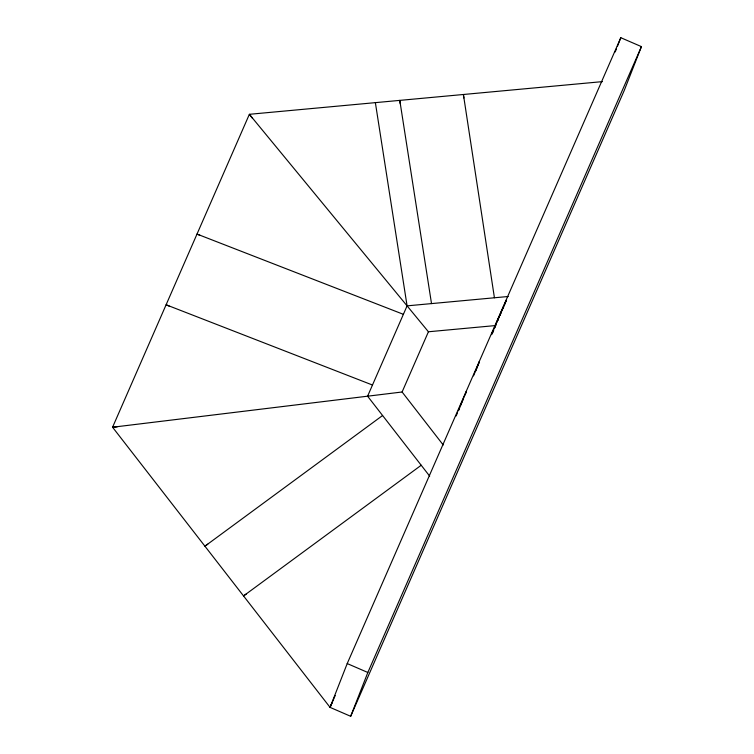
<?xml version="1.0" encoding="UTF-8"?>
<svg xmlns="http://www.w3.org/2000/svg" width="754" height="754" viewBox="0 0 754 754"><rect width="100%" height="100%" fill="white"/><g stroke="black" fill="none" stroke-linecap="round" stroke-linejoin="round"><path stroke-width="1.13" d="M465.199 394.794L466.255 391.712L458.385 410.515M506.575 299.668L491.514 334.531M331.93 703.077L330.054 707.375L347.217 663.567L620.806 37.7L641.428 46.625L624.255 90.433L350.676 716.3L330.054 707.375L112.572 427.235L249.367 114.306L602.465 81.62M473.521 375.869L479.469 361.486L475.755 370.968M494.53 327.651L495.689 324.701M502.013 310.507L503.455 306.812L496.075 323.711M504.492 304.993L506.16 300.733M350.676 716.3L367.839 672.483L641.428 46.625M615.226 51.941L616.518 48.652M617.375 46.465L620.806 37.7M458.451 410.817L459.733 407.65M460.59 405.539L463.163 399.215M456.17 415.944L457.499 412.683M503.097 308.358L503.832 306.595M492.381 333.372L493.71 330.214M494.605 328.113L495.944 324.965M497.725 320.761L498.611 318.659M499.949 315.511L500.844 313.41M330.054 707.375L335.21 695.537M375.369 102.648L407.085 305.86L367.594 396.199L429.676 476.151M117.256 426.802L112.572 427.235L402.099 391.995L428.423 331.769L495.444 325.568M491.589 334.587L493.323 330.62M382.598 415.511L204.918 546.188L207.793 544.162M421.213 465.256L243.533 595.933L246.417 593.907M407.085 305.86L508.205 296.501M403.39 314.324L197.011 234.07L200.234 235.474M372.476 385.03L166.106 304.776L169.33 306.171M347.217 663.567L367.839 672.483M428.423 331.769L249.367 114.306L252.241 118.01M402.099 391.995L443.229 444.973M431.514 303.598L399.79 100.386L400.27 103.882M494.426 297.773L463.399 94.495L463.87 97.992"/></g></svg>
